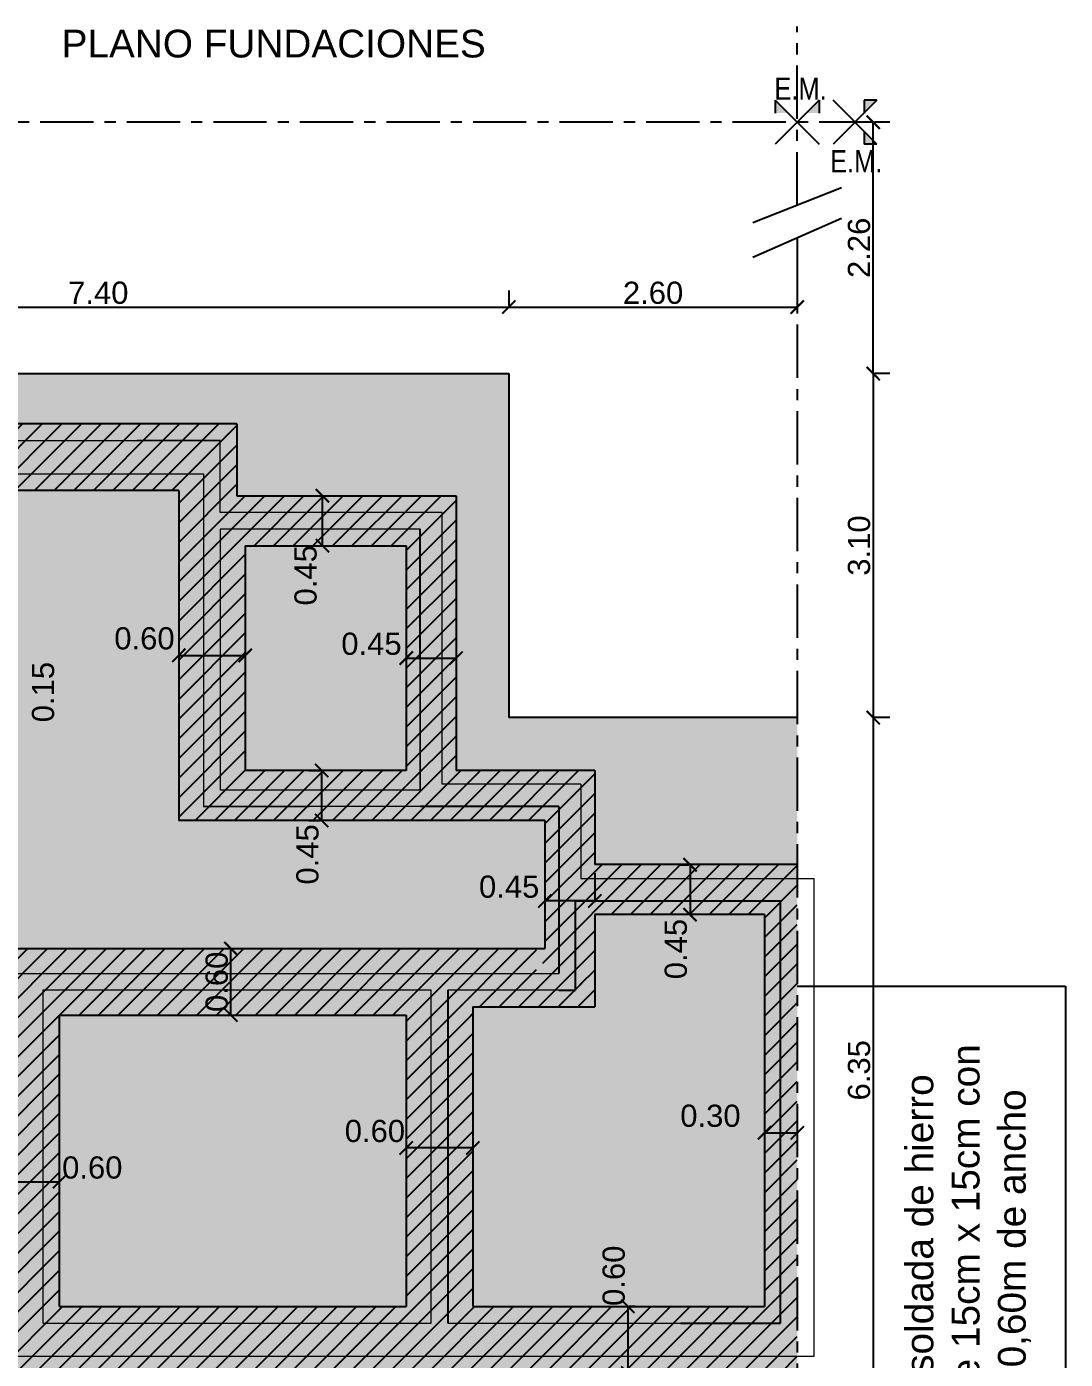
# Model space of a CAD drawing. Header units: millimetres. Extents: x 167 to 347, y -139 to 78.
# Drawn here: x 266.47 to 275.83, y -53.3 to -41.29 of the extents above; entities that cross this region are included whole.
import ezdxf

# ---------------------------------------------------------------- set-up
doc = ezdxf.new("R2010")
doc.units = ezdxf.units.MM
doc.header["$LTSCALE"] = 0.1
doc.header["$MEASUREMENT"] = 0
doc.header["$PDMODE"] = 3
doc.header["$PDSIZE"] = 0.1
doc.linetypes.add('ACAD_ISO04W100', pattern=[30, 24, -3, 0, -3])
doc.layers.get('DEFPOINTS').update_dxf_attribs({"color": 1})
for name, color, linetype in [('11.Ejes', 6, 'ACAD_ISO04W100'), ('armadura', 10, 'Continuous'), ('CONT_PLATEA', 4, 'Continuous'), ('FUNDACIONES-COTAS', 3, 'Continuous'), ('FUNDACIONES-TEXTOS', 2, 'Continuous'), ('MURO', 4, 'Continuous'), ('TEXTO', 2, 'Continuous'), ('vigas de encadenado', 2, 'Continuous')]:
    doc.layers.add(name, color=color, linetype=linetype)
doc.layers.add('CONT_MURO', color=3, linetype='Continuous', lineweight=0)
doc.layers.add('SOMBRA', color=1, linetype='Continuous', lineweight=0)
doc.styles.add('Arial20', font='arial.ttf', dxfattribs={"height": 0.2})
doc.styles.get("Standard").update_dxf_attribs({"font": 'arial.ttf'})
doc.dimstyles.new('COTA-1-100', dxfattribs={"dimtxt": 0.2, "dimasz": 0.12, "dimexe": 0.012, "dimexo": 0.15, "dimgap": 0.025, "dimtad": 1, "dimzin": 0, "dimdsep": 46, "dimtxsty": 'Arial20', "dimblk1": 'ARCHTICK', "dimblk2": 'ARCHTICK', "dimsah": 1, "dimcen": 0.09, "dimclrd": 256, "dimclre": 256, "dimclrt": 256, "dimazin": 0, "dimtfac": 1, "dimtofl": 0, "dimtmove": 2, "dimatfit": 3, "dimldrblk": 'ARCHTICK', "dimfxl": 1, "dimtolj": 1, "dimtzin": 0, "dimarcsym": 0})

# ---------------------------------------------------------------- blocks, each defined once
blk = doc.blocks.new('_ARCHTICK')
at = {"color": 0, "linetype": 'ByBlock', "const_width": 0.15}
blk.add_lwpolyline([(-0.5, -0.5), (0.5, 0.5)], dxfattribs=at)
blk = doc.blocks.new('*D107')
at = {"layer": 'DEFPOINTS', "color": 0, "transparency": 16777216}
for p in [(265.914, -47.211), (265.914, -47.361), (266.262, -47.361)]:
    blk.add_point(p, dxfattribs=at)
at = {"layer": 'FUNDACIONES-COTAS', "lineweight": -2, "transparency": 16777216}
for p, q in [((266.064, -47.211), (266.274, -47.211)), ((266.262, -47.211), (266.262, -47.361)), ((266.064, -47.361), (266.274, -47.361))]:
    blk.add_line(p, q, dxfattribs=at)
at = {"layer": 'FUNDACIONES-COTAS', "lineweight": -2, "transparency": 16777216, "xscale": 0.12, "yscale": 0.12, "zscale": 0.12}
for p, rotation in [((266.262, -47.211), 90), ((266.262, -47.361), 270)]:
    blk.add_blockref('_ARCHTICK', p, dxfattribs=dict(at, rotation=rotation))
at = {"layer": 'FUNDACIONES-COTAS', "transparency": 16777216, "insert": (266.618, -47.286), "char_height": 0.2, "attachment_point": 5, "rotation": 90, "style": 'Arial20'}
blk.add_mtext('\\A1;0.15', dxfattribs=at)
blk = doc.blocks.new('*D109')
at = {"layer": 'DEFPOINTS', "color": 0, "transparency": 16777216}
for p in [(267.84, -46.956), (268.44, -46.955), (268.44, -46.956)]:
    blk.add_point(p, dxfattribs=at)
at = {"layer": 'FUNDACIONES-COTAS', "lineweight": -2, "transparency": 16777216}
for p, q in [((267.84, -46.806), (267.84, -46.943)), ((268.44, -46.806), (268.44, -46.943)), ((267.84, -46.955), (268.44, -46.955))]:
    blk.add_line(p, q, dxfattribs=at)
at = {"layer": 'FUNDACIONES-COTAS', "lineweight": -2, "transparency": 16777216, "xscale": 0.12, "yscale": 0.12, "zscale": 0.12, "rotation": 180}
blk.add_blockref('_ARCHTICK', (267.84, -46.955), dxfattribs=at)
at = {"layer": 'FUNDACIONES-COTAS', "lineweight": -2, "transparency": 16777216, "xscale": 0.12, "yscale": 0.12, "zscale": 0.12}
blk.add_blockref('_ARCHTICK', (268.44, -46.955), dxfattribs=at)
at = {"layer": 'FUNDACIONES-COTAS', "transparency": 16777216, "insert": (267.531, -46.803), "char_height": 0.2, "attachment_point": 5, "style": 'Arial20'}
blk.add_mtext('\\A1;0.60', dxfattribs=at)
blk = doc.blocks.new('*D110')
at = {"layer": 'DEFPOINTS', "color": 0, "transparency": 16777216}
for p in [(269.135, -45.517), (269.165, -45.517), (269.165, -45.967)]:
    blk.add_point(p, dxfattribs=at)
at = {"layer": 'FUNDACIONES-COTAS', "lineweight": -2, "transparency": 16777216}
for p, q in [((269.015, -45.517), (269.123, -45.517)), ((269.135, -45.967), (269.135, -45.517)), ((269.015, -45.967), (269.123, -45.967))]:
    blk.add_line(p, q, dxfattribs=at)
at = {"layer": 'FUNDACIONES-COTAS', "lineweight": -2, "transparency": 16777216, "xscale": 0.12, "yscale": 0.12, "zscale": 0.12}
for p, rotation in [((269.135, -45.517), 90), ((269.135, -45.967), 270)]:
    blk.add_blockref('_ARCHTICK', p, dxfattribs=dict(at, rotation=rotation))
at = {"layer": 'FUNDACIONES-COTAS', "transparency": 16777216, "insert": (268.984, -46.234), "char_height": 0.2, "attachment_point": 5, "rotation": 90, "style": 'Arial20'}
blk.add_mtext('\\A1;0.45', dxfattribs=at)
blk = doc.blocks.new('*D111')
at = {"layer": 'DEFPOINTS', "color": 0, "transparency": 16777216}
for p in [(269.89, -46.98), (270.34, -46.98), (270.34, -46.98)]:
    blk.add_point(p, dxfattribs=at)
at = {"layer": 'FUNDACIONES-COTAS', "lineweight": -2, "transparency": 16777216}
for p, q in [((269.89, -46.83), (269.89, -46.968)), ((270.34, -46.83), (270.34, -46.968)), ((269.89, -46.98), (270.34, -46.98))]:
    blk.add_line(p, q, dxfattribs=at)
at = {"layer": 'FUNDACIONES-COTAS', "lineweight": -2, "transparency": 16777216, "xscale": 0.12, "yscale": 0.12, "zscale": 0.12, "rotation": 180}
blk.add_blockref('_ARCHTICK', (269.89, -46.98), dxfattribs=at)
at = {"layer": 'FUNDACIONES-COTAS', "lineweight": -2, "transparency": 16777216, "xscale": 0.12, "yscale": 0.12, "zscale": 0.12}
blk.add_blockref('_ARCHTICK', (270.34, -46.98), dxfattribs=at)
at = {"layer": 'FUNDACIONES-COTAS', "transparency": 16777216, "insert": (269.577, -46.852), "char_height": 0.2, "attachment_point": 5, "style": 'Arial20'}
blk.add_mtext('\\A1;0.45', dxfattribs=at)
blk = doc.blocks.new('*D112')
at = {"layer": 'DEFPOINTS', "color": 0, "transparency": 16777216}
for p in [(269.164, -47.992), (269.128, -48.442), (269.164, -48.442)]:
    blk.add_point(p, dxfattribs=at)
at = {"layer": 'FUNDACIONES-COTAS', "lineweight": -2, "transparency": 16777216}
for p, q in [((269.014, -47.992), (269.116, -47.992)), ((269.128, -47.992), (269.128, -48.442)), ((269.014, -48.442), (269.116, -48.442))]:
    blk.add_line(p, q, dxfattribs=at)
at = {"layer": 'FUNDACIONES-COTAS', "lineweight": -2, "transparency": 16777216, "xscale": 0.12, "yscale": 0.12, "zscale": 0.12}
for p, rotation in [((269.128, -47.992), 90), ((269.128, -48.442), 270)]:
    blk.add_blockref('_ARCHTICK', p, dxfattribs=dict(at, rotation=rotation))
at = {"layer": 'FUNDACIONES-COTAS', "transparency": 16777216, "insert": (269.001, -48.748), "char_height": 0.2, "attachment_point": 5, "rotation": 90, "style": 'Arial20'}
blk.add_mtext('\\A1;0.45', dxfattribs=at)
blk = doc.blocks.new('*D113')
at = {"layer": 'DEFPOINTS', "color": 0, "transparency": 16777216}
for p in [(271.14, -48.841), (271.59, -48.766), (271.14, -49.168)]:
    blk.add_point(p, dxfattribs=at)
at = {"layer": 'FUNDACIONES-COTAS', "lineweight": -2, "transparency": 16777216}
for p, q in [((271.59, -48.916), (271.59, -49.18)), ((271.14, -48.991), (271.14, -49.18)), ((271.59, -49.168), (271.14, -49.168))]:
    blk.add_line(p, q, dxfattribs=at)
at = {"layer": 'FUNDACIONES-COTAS', "lineweight": -2, "transparency": 16777216, "xscale": 0.12, "yscale": 0.12, "zscale": 0.12, "rotation": 180}
blk.add_blockref('_ARCHTICK', (271.14, -49.168), dxfattribs=at)
at = {"layer": 'FUNDACIONES-COTAS', "lineweight": -2, "transparency": 16777216, "xscale": 0.12, "yscale": 0.12, "zscale": 0.12}
blk.add_blockref('_ARCHTICK', (271.59, -49.168), dxfattribs=at)
at = {"layer": 'FUNDACIONES-COTAS', "transparency": 16777216, "insert": (270.818, -49.04), "char_height": 0.2, "attachment_point": 5, "style": 'Arial20'}
blk.add_mtext('\\A1;0.45', dxfattribs=at)
blk = doc.blocks.new('*D114')
at = {"layer": 'DEFPOINTS', "color": 0, "transparency": 16777216}
for p in [(272.502, -48.841), (272.448, -49.291), (272.667, -49.291)]:
    blk.add_point(p, dxfattribs=at)
at = {"layer": 'FUNDACIONES-COTAS', "lineweight": -2, "transparency": 16777216}
for p, q in [((272.352, -48.841), (272.436, -48.841)), ((272.448, -48.841), (272.448, -49.291)), ((272.517, -49.291), (272.436, -49.291))]:
    blk.add_line(p, q, dxfattribs=at)
at = {"layer": 'FUNDACIONES-COTAS', "lineweight": -2, "transparency": 16777216, "xscale": 0.12, "yscale": 0.12, "zscale": 0.12}
for p, rotation in [((272.448, -48.841), 90), ((272.448, -49.291), 270)]:
    blk.add_blockref('_ARCHTICK', p, dxfattribs=dict(at, rotation=rotation))
at = {"layer": 'FUNDACIONES-COTAS', "transparency": 16777216, "insert": (272.321, -49.601), "char_height": 0.2, "attachment_point": 5, "rotation": 90, "style": 'Arial20'}
blk.add_mtext('\\A1;0.45', dxfattribs=at)
blk = doc.blocks.new('*D115')
at = {"layer": 'DEFPOINTS', "color": 0, "transparency": 16777216}
for p in [(273.12, -51.256), (273.415, -51.256), (273.415, -51.256)]:
    blk.add_point(p, dxfattribs=at)
at = {"layer": 'FUNDACIONES-COTAS', "lineweight": -2, "transparency": 16777216}
for p, q in [((273.12, -51.106), (273.12, -51.244)), ((273.415, -51.106), (273.415, -51.244)), ((273.12, -51.256), (273.415, -51.256))]:
    blk.add_line(p, q, dxfattribs=at)
at = {"layer": 'FUNDACIONES-COTAS', "lineweight": -2, "transparency": 16777216, "xscale": 0.12, "yscale": 0.12, "zscale": 0.12, "rotation": 180}
blk.add_blockref('_ARCHTICK', (273.12, -51.256), dxfattribs=at)
at = {"layer": 'FUNDACIONES-COTAS', "lineweight": -2, "transparency": 16777216, "xscale": 0.12, "yscale": 0.12, "zscale": 0.12}
blk.add_blockref('_ARCHTICK', (273.415, -51.256), dxfattribs=at)
at = {"layer": 'FUNDACIONES-COTAS', "transparency": 16777216, "insert": (272.632, -51.104), "char_height": 0.2, "attachment_point": 5, "style": 'Arial20'}
blk.add_mtext('\\A1;0.30', dxfattribs=at)
blk = doc.blocks.new('*D116')
at = {"layer": 'DEFPOINTS', "color": 0, "transparency": 16777216}
for p in [(271.805, -52.82), (271.805, -53.42), (271.888, -53.42)]:
    blk.add_point(p, dxfattribs=at)
at = {"layer": 'FUNDACIONES-COTAS', "lineweight": -2, "transparency": 16777216}
for p, q in [((271.888, -52.82), (271.888, -53.42)), ((271.955, -52.82), (271.9, -52.82)), ((271.955, -53.42), (271.9, -53.42))]:
    blk.add_line(p, q, dxfattribs=at)
at = {"layer": 'FUNDACIONES-COTAS', "lineweight": -2, "transparency": 16777216, "xscale": 0.12, "yscale": 0.12, "zscale": 0.12}
for p, rotation in [((271.888, -52.82), 90), ((271.888, -53.42), 270)]:
    blk.add_blockref('_ARCHTICK', p, dxfattribs=dict(at, rotation=rotation))
at = {"layer": 'FUNDACIONES-COTAS', "transparency": 16777216, "insert": (271.761, -52.544), "char_height": 0.2, "attachment_point": 5, "rotation": 90, "style": 'Arial20'}
blk.add_mtext('\\A1;0.60', dxfattribs=at)
blk = doc.blocks.new('*D117')
at = {"layer": 'DEFPOINTS', "color": 0, "transparency": 16777216}
for p in [(269.89, -51.393), (270.49, -51.471), (269.89, -51.508)]:
    blk.add_point(p, dxfattribs=at)
at = {"layer": 'FUNDACIONES-COTAS', "lineweight": -2, "transparency": 16777216}
for p, q in [((269.89, -51.358), (269.89, -51.381)), ((270.49, -51.321), (270.49, -51.381)), ((270.49, -51.393), (269.89, -51.393))]:
    blk.add_line(p, q, dxfattribs=at)
at = {"layer": 'FUNDACIONES-COTAS', "lineweight": -2, "transparency": 16777216, "xscale": 0.12, "yscale": 0.12, "zscale": 0.12, "rotation": 180}
blk.add_blockref('_ARCHTICK', (269.89, -51.393), dxfattribs=at)
at = {"layer": 'FUNDACIONES-COTAS', "lineweight": -2, "transparency": 16777216, "xscale": 0.12, "yscale": 0.12, "zscale": 0.12}
blk.add_blockref('_ARCHTICK', (270.49, -51.393), dxfattribs=at)
at = {"layer": 'FUNDACIONES-COTAS', "transparency": 16777216, "insert": (269.608, -51.241), "char_height": 0.2, "attachment_point": 5, "style": 'Arial20'}
blk.add_mtext('\\A1;0.60', dxfattribs=at)
blk = doc.blocks.new('*D118')
at = {"layer": 'DEFPOINTS', "color": 0, "transparency": 16777216}
for p in [(268.31, -49.596), (268.365, -49.596), (268.365, -50.196)]:
    blk.add_point(p, dxfattribs=at)
at = {"layer": 'FUNDACIONES-COTAS', "lineweight": -2, "transparency": 16777216}
for p, q in [((268.215, -49.596), (268.298, -49.596)), ((268.31, -50.196), (268.31, -49.596)), ((268.215, -50.196), (268.298, -50.196))]:
    blk.add_line(p, q, dxfattribs=at)
at = {"layer": 'FUNDACIONES-COTAS', "lineweight": -2, "transparency": 16777216, "xscale": 0.12, "yscale": 0.12, "zscale": 0.12}
for p, rotation in [((268.31, -49.596), 90), ((268.31, -50.196), 270)]:
    blk.add_blockref('_ARCHTICK', p, dxfattribs=dict(at, rotation=rotation))
at = {"layer": 'FUNDACIONES-COTAS', "transparency": 16777216, "insert": (268.183, -49.896), "char_height": 0.2, "attachment_point": 5, "rotation": 90, "style": 'Arial20'}
blk.add_mtext('\\A1;0.60', dxfattribs=at)
blk = doc.blocks.new('*D119')
at = {"layer": 'DEFPOINTS', "color": 0, "transparency": 16777216}
for p in [(266.765, -51.697), (266.165, -51.845), (266.765, -51.845)]:
    blk.add_point(p, dxfattribs=at)
at = {"layer": 'FUNDACIONES-COTAS', "lineweight": -2, "transparency": 16777216}
for p, q in [((266.165, -51.695), (266.165, -51.685)), ((266.165, -51.697), (266.765, -51.697)), ((266.765, -51.695), (266.765, -51.685))]:
    blk.add_line(p, q, dxfattribs=at)
at = {"layer": 'FUNDACIONES-COTAS', "lineweight": -2, "transparency": 16777216, "xscale": 0.12, "yscale": 0.12, "zscale": 0.12, "rotation": 180}
blk.add_blockref('_ARCHTICK', (266.165, -51.697), dxfattribs=at)
at = {"layer": 'FUNDACIONES-COTAS', "lineweight": -2, "transparency": 16777216, "xscale": 0.12, "yscale": 0.12, "zscale": 0.12}
blk.add_blockref('_ARCHTICK', (266.765, -51.697), dxfattribs=at)
at = {"layer": 'FUNDACIONES-COTAS', "transparency": 16777216, "insert": (267.061, -51.57), "char_height": 0.2, "attachment_point": 5, "style": 'Arial20'}
blk.add_mtext('\\A1;0.60', dxfattribs=at)
blk = doc.blocks.new('*D40')
at = {"layer": 'DEFPOINTS', "color": 0, "transparency": 16777216}
for p in [(263.416, -43.817), (270.815, -43.817), (270.815, -43.817)]:
    blk.add_point(p, dxfattribs=at)
at = {"layer": 'FUNDACIONES-COTAS', "lineweight": -2, "transparency": 16777216}
for p, q in [((263.416, -43.667), (263.416, -43.805)), ((270.815, -43.667), (270.815, -43.805)), ((263.416, -43.817), (270.815, -43.817))]:
    blk.add_line(p, q, dxfattribs=at)
at = {"layer": 'FUNDACIONES-COTAS', "lineweight": -2, "transparency": 16777216, "xscale": 0.12, "yscale": 0.12, "zscale": 0.12, "rotation": 180}
blk.add_blockref('_ARCHTICK', (263.416, -43.817), dxfattribs=at)
at = {"layer": 'FUNDACIONES-COTAS', "lineweight": -2, "transparency": 16777216, "xscale": 0.12, "yscale": 0.12, "zscale": 0.12}
blk.add_blockref('_ARCHTICK', (270.815, -43.817), dxfattribs=at)
at = {"layer": 'FUNDACIONES-COTAS', "transparency": 16777216, "insert": (267.115, -43.69), "char_height": 0.2, "attachment_point": 5, "style": 'Arial20'}
blk.add_mtext('\\A1;7.40', dxfattribs=at)
blk = doc.blocks.new('*D41')
at = {"layer": 'DEFPOINTS', "color": 0, "transparency": 16777216}
for p in [(270.815, -43.817), (273.415, -43.817), (273.415, -43.817)]:
    blk.add_point(p, dxfattribs=at)
at = {"layer": 'FUNDACIONES-COTAS', "lineweight": -2, "transparency": 16777216}
for p, q in [((270.815, -43.667), (270.815, -43.805)), ((273.415, -43.667), (273.415, -43.805)), ((270.815, -43.817), (273.415, -43.817))]:
    blk.add_line(p, q, dxfattribs=at)
at = {"layer": 'FUNDACIONES-COTAS', "lineweight": -2, "transparency": 16777216, "xscale": 0.12, "yscale": 0.12, "zscale": 0.12, "rotation": 180}
blk.add_blockref('_ARCHTICK', (270.815, -43.817), dxfattribs=at)
at = {"layer": 'FUNDACIONES-COTAS', "lineweight": -2, "transparency": 16777216, "xscale": 0.12, "yscale": 0.12, "zscale": 0.12}
blk.add_blockref('_ARCHTICK', (273.415, -43.817), dxfattribs=at)
at = {"layer": 'FUNDACIONES-COTAS', "transparency": 16777216, "insert": (272.115, -43.69), "char_height": 0.2, "attachment_point": 5, "style": 'Arial20'}
blk.add_mtext('\\A1;2.60', dxfattribs=at)
blk = doc.blocks.new('*D42')
at = {"layer": 'DEFPOINTS', "color": 0, "transparency": 16777216}
for p in [(274.099, -44.417), (274.099, -47.516), (274.099, -47.516)]:
    blk.add_point(p, dxfattribs=at)
at = {"layer": 'FUNDACIONES-COTAS', "lineweight": -2, "transparency": 16777216}
for p, q in [((274.099, -44.417), (274.099, -47.516)), ((274.249, -44.417), (274.111, -44.417)), ((274.249, -47.516), (274.111, -47.516))]:
    blk.add_line(p, q, dxfattribs=at)
at = {"layer": 'FUNDACIONES-COTAS', "lineweight": -2, "transparency": 16777216, "xscale": 0.12, "yscale": 0.12, "zscale": 0.12}
for p, rotation in [((274.099, -44.417), 90), ((274.099, -47.516), 270)]:
    blk.add_blockref('_ARCHTICK', p, dxfattribs=dict(at, rotation=rotation))
at = {"layer": 'FUNDACIONES-COTAS', "transparency": 16777216, "insert": (273.972, -45.966), "char_height": 0.2, "attachment_point": 5, "rotation": 90, "style": 'Arial20'}
blk.add_mtext('\\A1;3.10', dxfattribs=at)
blk = doc.blocks.new('*D43')
at = {"layer": 'DEFPOINTS', "color": 0, "transparency": 16777216}
for p in [(274.099, -47.516), (274.099, -53.87), (274.099, -53.87)]:
    blk.add_point(p, dxfattribs=at)
at = {"layer": 'FUNDACIONES-COTAS', "lineweight": -2, "transparency": 16777216}
for p, q in [((274.099, -47.516), (274.099, -53.87)), ((274.249, -47.516), (274.111, -47.516)), ((274.249, -53.87), (274.111, -53.87))]:
    blk.add_line(p, q, dxfattribs=at)
at = {"layer": 'FUNDACIONES-COTAS', "lineweight": -2, "transparency": 16777216, "xscale": 0.12, "yscale": 0.12, "zscale": 0.12}
for p, rotation in [((274.099, -47.516), 90), ((274.099, -53.87), 270)]:
    blk.add_blockref('_ARCHTICK', p, dxfattribs=dict(at, rotation=rotation))
at = {"layer": 'FUNDACIONES-COTAS', "transparency": 16777216, "insert": (273.972, -50.693), "char_height": 0.2, "attachment_point": 5, "rotation": 90, "style": 'Arial20'}
blk.add_mtext('\\A1;6.35', dxfattribs=at)
blk = doc.blocks.new('*D44')
at = {"layer": 'DEFPOINTS', "color": 0, "transparency": 16777216}
for p in [(274.099, -42.152), (274.099, -42.152), (274.099, -44.417)]:
    blk.add_point(p, dxfattribs=at)
at = {"layer": 'FUNDACIONES-COTAS', "lineweight": -2, "transparency": 16777216}
for p, q in [((274.099, -44.417), (274.099, -42.152)), ((274.249, -42.152), (274.111, -42.152)), ((274.249, -44.417), (274.111, -44.417))]:
    blk.add_line(p, q, dxfattribs=at)
at = {"layer": 'FUNDACIONES-COTAS', "lineweight": -2, "transparency": 16777216, "xscale": 0.12, "yscale": 0.12, "zscale": 0.12}
for p, rotation in [((274.099, -42.152), 90), ((274.099, -44.417), 270)]:
    blk.add_blockref('_ARCHTICK', p, dxfattribs=dict(at, rotation=rotation))
at = {"layer": 'FUNDACIONES-COTAS', "transparency": 16777216, "insert": (273.972, -43.284), "char_height": 0.2, "attachment_point": 5, "rotation": 90, "style": 'Arial20'}
blk.add_mtext('\\A1;2.26', dxfattribs=at)

msp = doc.modelspace()

# ---------------------------------------------------------------- hatches: boundary and pattern name
at = {"layer": '11.Ejes'}
h = msp.add_hatch(color=256, dxfattribs=at)
h.dxf.hatch_style = 1
h.paths.add_polyline_path([(273.3329, -42.0703), (273.2165, -41.9539), (273.2165, -42.0703)])
h.paths.add_polyline_path([(273.6125, -41.9539), (273.4962, -42.0703), (273.6125, -42.0703)])
h = msp.add_hatch(color=256, dxfattribs=at)
h.dxf.hatch_style = 1
h.paths.add_polyline_path([(274.0166, -42.0703), (274.1329, -41.9539), (274.0166, -41.9539)])
h.paths.add_polyline_path([(274.1329, -42.3499), (274.0166, -42.2335), (274.0166, -42.3499)])
at = {"layer": 'armadura'}
h = msp.add_hatch(dxfattribs=at)
h.set_pattern_fill('ANSI31', color=256)
h.paths.add_polyline_path([(263.4145, -45.3204), (263.4145, -45.3204), (263.4145, -45.0214), (263.7145, -45.0204), (263.9841, -45.0206), (263.7145, -45.0204), (264.4145, -45.0208), (263.415, -45.0205), (263.4148, -51.0704), (263.4145, -51.0704), (263.4145, -50.1204)])
h.paths.add_polyline_path([(263.4145, -51.0704), (263.4148, -51.0704), (263.4148, -51.9204), (263.4145, -51.9204)])
h.paths.add_polyline_path([(266.3146, -49.6705), (263.7152, -49.6705), (263.7155, -50.2705), (266.3146, -50.2705)])
h.paths.add_polyline_path([(268.3645, -44.8705), (268.2067, -44.8705), (267.4641, -44.8705), (267.4641, -45.4705), (267.8395, -45.4693), (267.8395, -48.4414), (269.8926, -48.4426), (269.8926, -47.992), (268.4395, -47.992), (268.4395, -45.9672), (269.8869, -45.9693), (269.8869, -45.5172), (268.3645, -45.5172)])
h.paths.add_polyline_path([(270.3395, -45.5172), (269.8895, -45.5172), (269.8895, -48.442), (271.1395, -48.442), (271.1395, -49.6705), (271.0612, -49.9209), (271.5895, -49.9209), (271.5895, -49.2906), (273.1195, -49.2906), (273.1195, -52.8204), (272.3645, -52.8204), (272.3645, -53.4204), (273.4145, -53.4204), (273.4145, -48.8406), (271.5895, -48.8406), (271.5895, -47.992), (270.3395, -47.992)])
h.paths.add_polyline_path([(267.4641, -45.4705), (267.4641, -44.8705), (263.7147, -44.8705), (263.7147, -45.4705)])
h = msp.add_hatch(dxfattribs=at)
h.set_pattern_fill('ANSI31', color=256)
h.paths.add_polyline_path([(271.0645, -49.9094), (271.0645, -49.5992), (266.1645, -49.5918), (266.1645, -53.3908), (268.9645, -53.4204), (268.9645, -52.8204), (266.7645, -52.8204), (266.7645, -50.1959), (270.4895, -50.1959), (270.4895, -50.1209), (271.5895, -50.1209), (271.5895, -49.9044)])
h = msp.add_hatch(dxfattribs=at)
h.set_pattern_fill('ANSI31', color=256)
h.paths.add_polyline_path([(268.9645, -52.8204), (268.9645, -53.4204), (272.3645, -53.4204), (272.3645, -52.8204), (270.4895, -52.8204), (270.4895, -49.8204), (269.8895, -49.8207), (269.8895, -52.8207)])
at = {"layer": 'SOMBRA', "true_color": 0x139b48, "transparency": 33554534}
h = msp.add_hatch(color=114, dxfattribs=at)
h.dxf.hatch_style = 1
h.paths.add_polyline_path([(273.4145, -47.5156), (270.8145, -47.5156), (270.8145, -44.4169), (263.6842, -44.4169), (263.6832, -51.9204), (265.7145, -51.9204), (265.7136, -53.8666), (273.4145, -53.8666)])

# ---------------------------------------------------------------- linework, layer by layer
at = {"layer": '11.Ejes', "ltscale": 0.2}
for p, q in [((273.4145, -42.9013), (273.4145, -41.2913)), ((274.0922, -42.1519), (262.6687, -42.1519))]:
    msp.add_line(p, q, dxfattribs=at)
at = {"layer": '11.Ejes'}
for p, q in [((273.6125, -41.9539), (273.2165, -42.3499)), ((273.6125, -41.9539), (273.2165, -42.3499)), ((273.2165, -41.9539), (273.6125, -42.3499)), ((273.2165, -41.9539), (273.2165, -42.0703)), ((273.6125, -41.9539), (273.6125, -42.0703)), ((274.1329, -42.3499), (273.7369, -41.9539)), ((274.1329, -42.3499), (273.7369, -41.9539)), ((274.1329, -41.9539), (273.7369, -42.3499)), ((274.0166, -41.9539), (274.0166, -42.0703)), ((274.1329, -41.9539), (274.0166, -41.9539)), ((274.0166, -42.2335), (274.0166, -42.3499)), ((274.1329, -42.3499), (274.0166, -42.3499))]:
    msp.add_line(p, q, dxfattribs=at)
for points in [[(273.8145, -42.7448), (273.0145, -43.0578)], [(273.8145, -43.02), (273.0145, -43.3718)]]:
    msp.add_lwpolyline(points, dxfattribs=at)
at = {"layer": '11.Ejes', "ltscale": 0.2}
msp.add_lwpolyline([(273.4145, -43.1959), (273.4145, -56.9367), (273.4145, -56.9367)], dxfattribs=at)
at = {"layer": 'CONT_MURO'}
for p, q in [((263.7147, -45.021), (268.2145, -45.0205)), ((268.2145, -45.6672), (268.2145, -45.0204)), ((270.2145, -45.6673), (268.2145, -45.6672)), ((270.2145, -48.1156), (270.2145, -45.6673)), ((270.0145, -45.8172), (270.0145, -48.1655)), ((271.4645, -48.1156), (270.2145, -48.1156)), ((271.4645, -48.1156), (271.4645, -48.9656)), ((270.0145, -48.3156), (268.0645, -48.3156)), ((271.4645, -48.9656), (273.5645, -48.9656)), ((273.5645, -48.9656), (273.5645, -53.2704)), ((266.3145, -49.8213), (270.1145, -49.8213)), ((270.1145, -49.8204), (271.2645, -49.8204)), ((270.1145, -49.9704), (266.6145, -49.9704)), ((266.6145, -49.9704), (266.6145, -52.9704)), ((270.1145, -52.9704), (270.1145, -49.9704)), ((271.2645, -49.9704), (270.2645, -49.9704)), ((266.6145, -52.9704), (270.1145, -52.9704)), ((270.2645, -52.9704), (273.2645, -52.9704)), ((273.5645, -53.2704), (266.3145, -53.2704))]:
    msp.add_line(p, q, dxfattribs=at)
for points in [[(263.7145, -45.3204), (263.7145, -45.3204), (268.0645, -45.3204), (268.0645, -48.3156), (269.0145, -48.3156)], [(270.0145, -45.8172), (268.2145, -45.8172), (268.2145, -48.1656), (270.0145, -48.1655)], [(270.0145, -48.1655), (270.0144, -45.8172)], [(271.2645, -49.8204), (271.2645, -48.3156), (270.0145, -48.3156)], [(271.4145, -49.1656), (271.4145, -49.9704), (271.2645, -49.9704)], [(271.4145, -49.1656), (273.2645, -49.1656), (273.2645, -52.9704)]]:
    msp.add_lwpolyline(points, dxfattribs=at)
msp.add_lwpolyline([(270.2645, -52.9704), (270.2645, -52.9704), (270.2645, -49.9704), (270.2645, -49.9704)], close=True, dxfattribs=at)
at = {"layer": 'CONT_PLATEA'}
for p, q in [((263.7147, -44.4169), (270.8145, -44.4169)), ((270.8145, -44.4169), (270.8145, -47.5156)), ((273.4145, -47.5156), (270.8145, -47.5156))]:
    msp.add_line(p, q, dxfattribs=at)
at = {"layer": 'FUNDACIONES-TEXTOS'}
for p, q in [((273.4145, -49.9358), (275.8308, -49.9358)), ((275.8308, -49.9358), (275.8308, -55.6457))]:
    msp.add_line(p, q, dxfattribs=at)
at = {"layer": 'MURO', "ltscale": 0.5}
for p, q in [((268.2145, -45.0204), (267.4641, -45.0213)), ((273.2645, -52.9704), (273.2645, -49.1656)), ((272.3645, -52.9704), (273.2645, -52.9704))]:
    msp.add_line(p, q, dxfattribs=at)
at = {"layer": 'MURO'}
for p, q in [((271.2645, -48.3156), (270.0145, -48.3156)), ((271.2645, -48.3156), (271.2645, -49.8204)), ((271.4145, -49.1656), (273.2645, -49.1656)), ((271.4145, -49.9704), (271.4145, -49.1656)), ((270.1145, -49.8213), (270.1145, -49.8204)), ((271.2645, -49.8204), (271.2645, -49.8204)), ((270.2645, -49.9704), (270.2645, -52.9704)), ((271.2645, -49.9704), (271.4145, -49.9704))]:
    msp.add_line(p, q, dxfattribs=at)
at = {"layer": 'vigas de encadenado'}
for p, q in [((268.3645, -44.8705), (263.7147, -44.8705)), ((268.3645, -44.8705), (268.3645, -45.5172)), ((267.8395, -45.4705), (263.7145, -45.4705)), ((267.8395, -45.4705), (267.8395, -48.442)), ((268.3645, -45.5172), (270.3395, -45.5172)), ((270.3395, -45.5172), (270.3395, -47.992)), ((268.4395, -45.9672), (268.4395, -47.992)), ((268.4395, -45.9672), (269.8895, -45.9672)), ((269.8895, -45.9672), (269.8895, -47.992)), ((269.8895, -47.992), (268.4383, -47.992)), ((271.5895, -47.992), (270.3395, -47.992)), ((271.5895, -47.992), (271.5895, -48.8406)), ((271.1395, -48.442), (267.8395, -48.442)), ((271.1395, -48.442), (271.1395, -49.5955)), ((273.4145, -48.8406), (271.5895, -48.8406)), ((273.1195, -49.2906), (271.5895, -49.2906)), ((271.5895, -49.2906), (271.5895, -50.1209)), ((273.1195, -49.2906), (273.1195, -52.8204)), ((266.1645, -49.5955), (271.1395, -49.5955)), ((270.4895, -50.1209), (271.5895, -50.1209)), ((270.4895, -50.1209), (270.4895, -52.8204)), ((266.7645, -52.8204), (266.7645, -50.1959)), ((266.7645, -50.1959), (269.8895, -50.1959)), ((269.8895, -50.1959), (269.8895, -52.8204)), ((266.7645, -52.8204), (269.8895, -52.8204)), ((270.4895, -52.8204), (273.1195, -52.8204))]:
    msp.add_line(p, q, dxfattribs=at)

# ---------------------------------------------------------------- texts
at = {"layer": '11.Ejes', "lineweight": 40, "char_height": 0.2, "width": 1.294531, "attachment_point": 2}
for insert in [(273.444, -41.7501), (273.946, -42.4035)]:
    msp.add_mtext('{\\fArial Narrow|b0|i0|c0|p34;E.M.}', dxfattribs=dict(at, insert=insert))
at = {"layer": 'FUNDACIONES-TEXTOS', "insert": (274.3903, -49.6032), "char_height": 0.25, "width": 5.804333, "attachment_point": 3, "rotation": 90}
msp.add_mtext('\\pxql;{\\fArial|b0|i0|c0|p34;Malla electrosoldada de hierro \\Pde %%C6 mm de 15cm x 15cm con \\Prefuerzos de 0,60m de ancho }', dxfattribs=at)
at = {"layer": 'TEXTO', "insert": (270.607, -41.3189), "char_height": 0.25, "width": 4.982681, "attachment_point": 3}
msp.add_mtext('PLANO FUNDACIONES', dxfattribs=at)

# ---------------------------------------------------------------- dimensions: what is measured, and where the dimension line sits
at = {"layer": 'FUNDACIONES-COTAS'}
for base, p1, p2, picture, middle in [((274.09922, -42.1519), (274.09918, -44.41688), (274.09922, -42.1519), '*D44', (273.97211, -43.28439)), ((274.0992, -47.5156), (274.0992, -44.4169), (274.0992, -47.5156), '*D42', (273.972, -45.9662)), ((274.0992, -53.8704), (274.0992, -47.5156), (274.0992, -53.8704), '*D43', (273.972, -50.693))]:
    dim = msp.add_linear_dim(base=base, p1=p1, p2=p2, angle=90, dimstyle='COTA-1-100', override={"dimtxt": 1.75}, dxfattribs=at)
    dim.commit()
    dim.dimension.update_dxf_attribs({"geometry": picture, "text_midpoint": middle})
for base, p1, p2, picture, middle in [((270.8145, -43.8175), (263.4155, -43.8175), (270.8145, -43.8175), '*D40', (267.115, -43.6904)), ((273.4145, -43.8175), (270.8145, -43.8175), (273.4145, -43.8175), '*D41', (272.1145, -43.6904))]:
    dim = msp.add_linear_dim(base=base, p1=p1, p2=p2, dimstyle='COTA-1-100', override={"dimtxt": 1.75}, dxfattribs=at)
    dim.commit()
    dim.dimension.update_dxf_attribs({"geometry": picture, "text_midpoint": middle})
for base, p1, p2, picture, middle in [((269.1354, -45.5172), (269.1645, -45.9672), (269.1645, -45.5172), '*D110', (268.9838, -46.2341)), ((269.1284, -48.442), (269.1639, -47.992), (269.1639, -48.442), '*D112', (269.0013, -48.748)), ((272.4485, -49.2906), (272.502, -48.8406), (272.6672, -49.2906), '*D114', (272.3214, -49.6015)), ((271.8885, -53.4204), (271.8045, -52.8204), (271.8045, -53.4204), '*D116', (271.7614, -52.5444))]:
    dim = msp.add_linear_dim(base=base, p1=p1, p2=p2, angle=90, dimstyle='COTA-1-100', dxfattribs=at)
    dim.commit()
    dim.dimension.update_dxf_attribs({"geometry": picture, "text_midpoint": middle, "dimtype": 160})
for base, p1, p2, picture, middle in [((268.4395, -46.955), (267.8395, -46.9562), (268.4395, -46.9562), '*D109', (267.5308, -46.8034)), ((270.3395, -46.9796), (269.8895, -46.9796), (270.3395, -46.9796), '*D111', (269.5773, -46.8525)), ((271.1395, -49.1676), (271.5895, -48.7656), (271.1395, -48.8406), '*D113', (270.8183, -49.0405)), ((273.4152, -51.2556), (273.1195, -51.2556), (273.4152, -51.2556), '*D115', (272.6321, -51.104)), ((269.8895, -51.3928), (270.4895, -51.4707), (269.8895, -51.5082), '*D117', (269.608, -51.2411)), ((266.7645, -51.6974), (266.1645, -51.8455), (266.7645, -51.8455), '*D119', (267.0614, -51.5703))]:
    dim = msp.add_linear_dim(base=base, p1=p1, p2=p2, dimstyle='COTA-1-100', dxfattribs=at)
    dim.commit()
    dim.dimension.update_dxf_attribs({"geometry": picture, "text_midpoint": middle, "dimtype": 160})
for base, p1, p2, picture, middle in [((266.2618, -47.3614), (265.9136, -47.2114), (265.9136, -47.3614), '*D107', (266.6177, -47.2864)), ((268.3105, -49.5955), (268.3645, -50.1959), (268.3645, -49.5955), '*D118', (268.1834, -49.8957))]:
    dim = msp.add_linear_dim(base=base, p1=p1, p2=p2, angle=90, dimstyle='COTA-1-100', dxfattribs=at)
    dim.commit()
    dim.dimension.update_dxf_attribs({"geometry": picture, "text_midpoint": middle})

doc.saveas('drawing.dxf')
